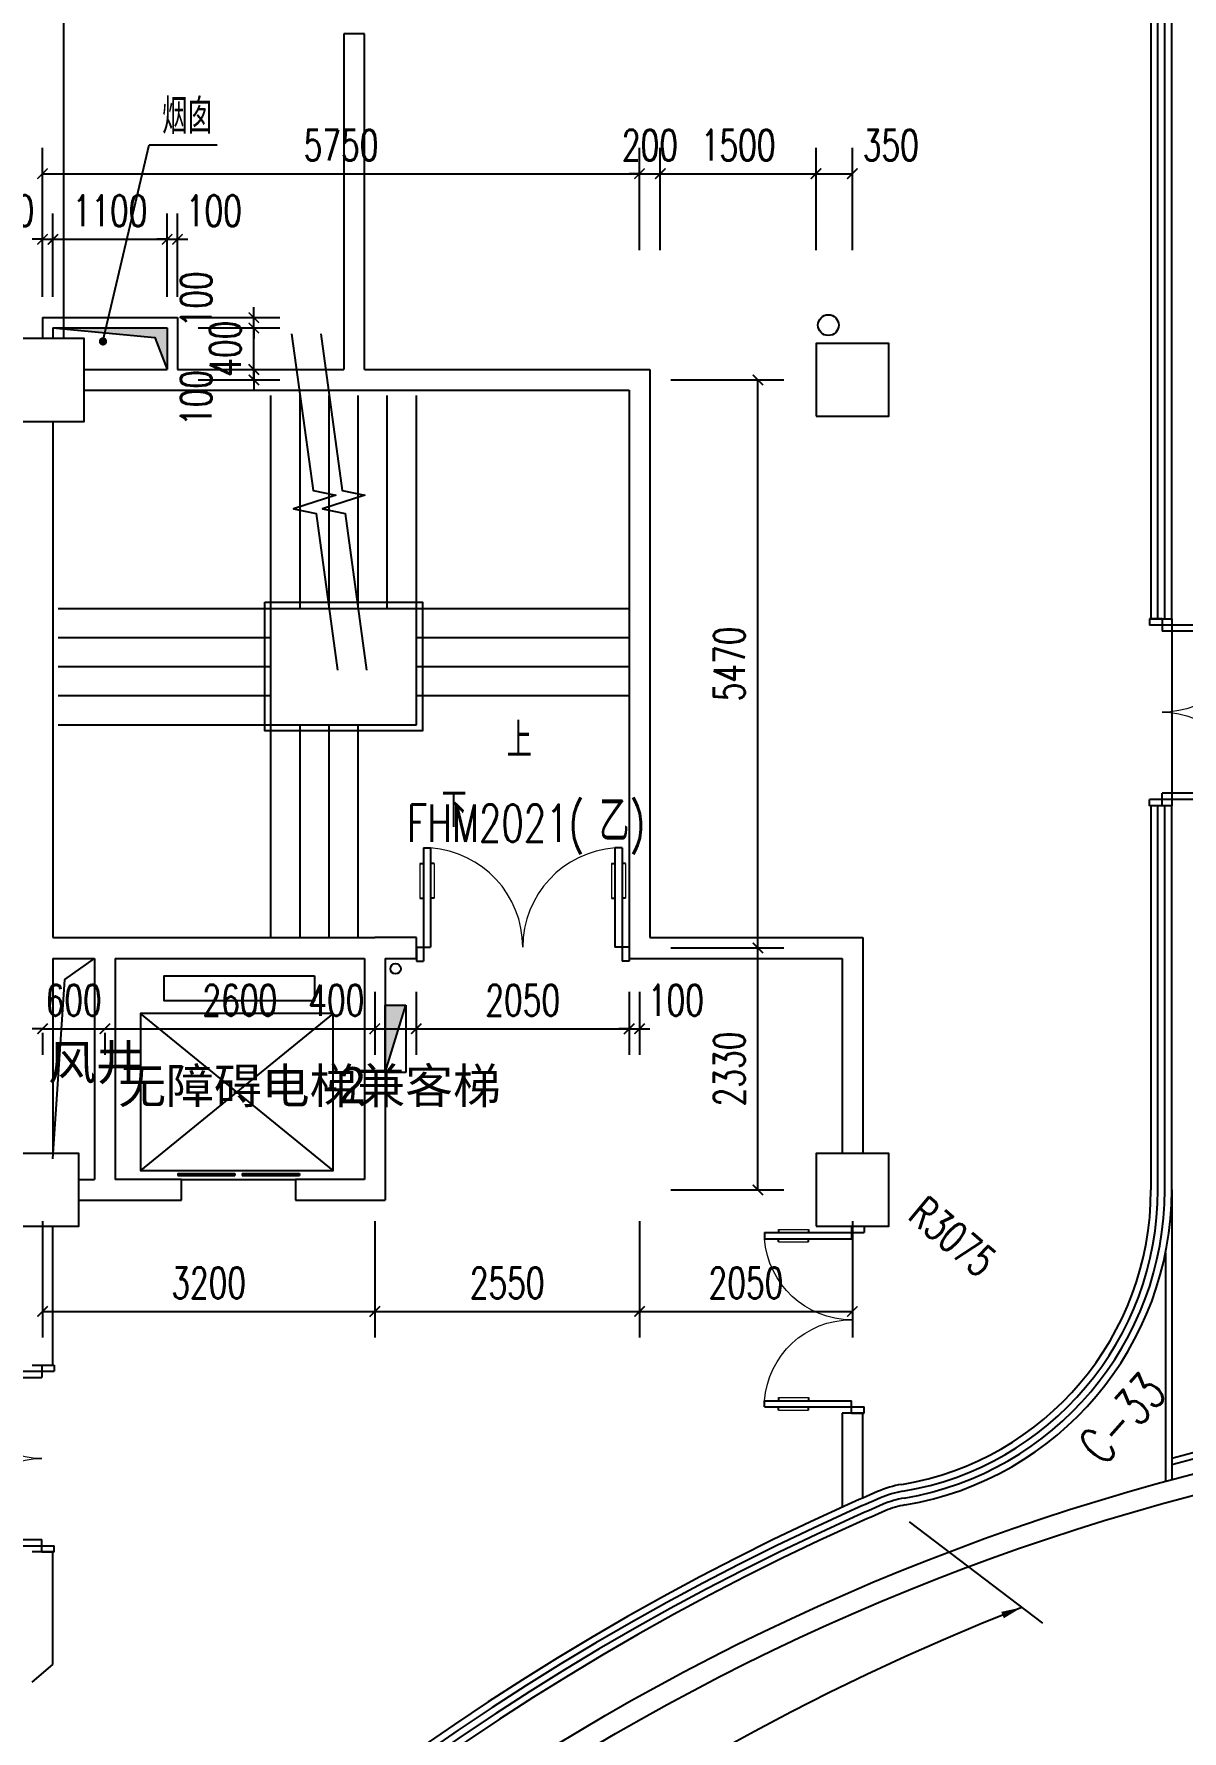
# Model space of a CAD drawing. Header units: millimetres. Extents: x 2680932 to 6187768, y 127588 to 383208.
# Drawn here: x 2762854 to 2773912, y 174833 to 191175 of the extents above; entities that cross this region are included whole.
import ezdxf

# ---------------------------------------------------------------- set-up
doc = ezdxf.new("R2010")
doc.units = ezdxf.units.MM
doc.header["$LTSCALE"] = 20
for name, color, linetype in [('COLUMN', 9, 'Continuous'), ('CURTWALL', 4, 'Continuous'), ('DIM_LEAD', 3, 'Continuous'), ('DIM_SYMB', 3, 'Continuous'), ('EQUIP_消火栓', 1, 'Continuous'), ('EVTR', 2, 'Continuous'), ('PUB_DIM', 3, 'Continuous'), ('PUB_TEXT', 41, 'Continuous'), ('STAIR', 2, 'Continuous'), ('VPIPE-消防', 1, 'Continuous'), ('WALL', 3, 'Continuous'), ('WINDOW', 4, 'Continuous'), ('WINDOW_TEXT', 183, 'Continuous'), ('屋面排水', 210, 'Continuous'), ('细线', 8, 'Continuous'), ('装饰一', 201, 'Continuous'), ('阳台栏杆', 149, 'Continuous')]:
    doc.layers.add(name, color=color, linetype=linetype)
doc.styles.add('_TCH_DIM', font='SIMPLEX', dxfattribs={"bigfont": 'GBCBIG'})
doc.styles.add('_TCH_DIM_T3', font='SIMPLEX', dxfattribs={"width": 0.705882, "bigfont": 'GBCBIG'})
doc.styles.add('_TCH_WINDOW', font='SIMPLEX', dxfattribs={"bigfont": 'GBCBIG'})
doc.styles.get("Standard").update_dxf_attribs({"font": '', "width": 0.8})
doc.styles.get('Standard').set_extended_font_data('YouYuan')
doc.dimstyles.new('_TCH_ARCH&&100', dxfattribs={"dimtxt": 297.5, "dimasz": 100, "dimexe": 250, "dimexo": 300, "dimgap": 126.25, "dimtad": 1, "dimdec": 0, "dimzin": 0, "dimdsep": 46, "dimtxsty": '_TCH_DIM_T3', "dimblk": 'ARCHTICK', "dimcen": 0.09, "dimclrt": 7, "dimazin": 2, "dimtfac": 1, "dimtdec": 0, "dimtix": 1, "dimtmove": 2, "dimatfit": 3, "dimfxl": 1, "dimtolj": 1, "dimtzin": 0, "dimarcsym": 0})

# ---------------------------------------------------------------- blocks, each defined once
blk = doc.blocks.new('$TwtSys$00000434')
for p, q in [((-0.5, 0.5), (-0.5, -0.5)), ((-0.5, -0.5), (0.5, 0.5)), ((0.5, 0.5), (-0.5, 0.5)), ((0.5, -0.5), (0.5, 0.5)), ((-0.5, -0.5), (0.5, -0.5))]:
    blk.add_line(p, q)
blk.add_solid([(0.5, -0.5), (0.5, 0.5), (-0.5, -0.5)])
blk = doc.blocks.new('_ArchTick')
at = {"color": 0, "linetype": 'ByBlock', "lineweight": -3, "const_width": 0.15}
blk.add_lwpolyline([(-0.5, -0.5), (0.5, 0.5)], dxfattribs=at)
blk = doc.blocks.new('*D125')
at = {"layer": 'Defpoints', "color": 0, "lineweight": -3, "transparency": 16777216}
for p in [(2764137, 188443), (2764972, 188443), (2764137, 188343)]:
    blk.add_point(p, dxfattribs=at)
at = {"layer": 'PUB_DIM', "color": 0, "lineweight": -2, "transparency": 16777216}
for p, q in [((2764437, 188443), (2765222, 188443)), ((2764972, 188443), (2764972, 188543)), ((2764972, 188343), (2764972, 188443)), ((2764437, 188343), (2765222, 188343)), ((2764972, 188343), (2764972, 188243))]:
    blk.add_line(p, q, dxfattribs=at)
at = {"layer": 'PUB_DIM', "color": 0, "lineweight": -2, "transparency": 16777216, "xscale": 100, "yscale": 100, "zscale": 100}
for p, rotation in [((2764972, 188443), 270), ((2764972, 188343), 90)]:
    blk.add_blockref('_ArchTick', p, dxfattribs=dict(at, rotation=rotation))
at = {"layer": 'PUB_DIM', "color": 7, "transparency": 16777216, "insert": (2764417, 188618), "char_height": 297.5, "attachment_point": 5, "rotation": 90, "style": '_TCH_DIM_T3'}
blk.add_mtext('\\A1;100', dxfattribs=at)
blk = doc.blocks.new('*D126')
at = {"layer": 'Defpoints', "color": 0, "lineweight": -3, "transparency": 16777216}
for p in [(2764137, 188343), (2764972, 188343), (2764137, 187943)]:
    blk.add_point(p, dxfattribs=at)
at = {"layer": 'PUB_DIM', "color": 0, "lineweight": -2, "transparency": 16777216}
for p, q in [((2764972, 188343), (2764972, 188443)), ((2764437, 188343), (2765222, 188343)), ((2764972, 187943), (2764972, 188343)), ((2764437, 187943), (2765222, 187943)), ((2764972, 187943), (2764972, 187843))]:
    blk.add_line(p, q, dxfattribs=at)
at = {"layer": 'PUB_DIM', "color": 0, "lineweight": -2, "transparency": 16777216, "xscale": 100, "yscale": 100, "zscale": 100}
for p, rotation in [((2764972, 188343), 270), ((2764972, 187943), 90)]:
    blk.add_blockref('_ArchTick', p, dxfattribs=dict(at, rotation=rotation))
at = {"layer": 'PUB_DIM', "color": 7, "transparency": 16777216, "insert": (2764697, 188143), "char_height": 297.5, "attachment_point": 5, "rotation": 90, "style": '_TCH_DIM_T3'}
blk.add_mtext('\\A1;400', dxfattribs=at)
blk = doc.blocks.new('*D127')
at = {"layer": 'Defpoints', "color": 0, "lineweight": -3, "transparency": 16777216}
for p in [(2764137, 187943), (2764972, 187943), (2764137, 187843)]:
    blk.add_point(p, dxfattribs=at)
at = {"layer": 'PUB_DIM', "color": 0, "lineweight": -2, "transparency": 16777216}
for p, q in [((2764437, 187943), (2765222, 187943)), ((2764972, 187943), (2764972, 188043)), ((2764972, 187843), (2764972, 187943)), ((2764437, 187843), (2765222, 187843)), ((2764972, 187843), (2764972, 187743))]:
    blk.add_line(p, q, dxfattribs=at)
at = {"layer": 'PUB_DIM', "color": 0, "lineweight": -2, "transparency": 16777216, "xscale": 100, "yscale": 100, "zscale": 100}
for p, rotation in [((2764972, 187943), 270), ((2764972, 187843), 90)]:
    blk.add_blockref('_ArchTick', p, dxfattribs=dict(at, rotation=rotation))
at = {"layer": 'PUB_DIM', "color": 7, "transparency": 16777216, "insert": (2764417, 187668), "char_height": 297.5, "attachment_point": 5, "rotation": 90, "style": '_TCH_DIM_T3'}
blk.add_mtext('\\A1;100', dxfattribs=at)
blk = doc.blocks.new('*D128')
at = {"layer": 'Defpoints', "color": 0, "lineweight": -3, "transparency": 16777216}
for p in [(2763037, 189197), (2762937, 188343), (2763037, 188343)]:
    blk.add_point(p, dxfattribs=at)
at = {"layer": 'PUB_DIM', "color": 0, "lineweight": -2, "transparency": 16777216}
for p, q in [((2762937, 188643), (2762937, 189447)), ((2763037, 188643), (2763037, 189447)), ((2762937, 189197), (2762837, 189197)), ((2762937, 189197), (2763037, 189197)), ((2763037, 189197), (2763137, 189197))]:
    blk.add_line(p, q, dxfattribs=at)
at = {"layer": 'PUB_DIM', "color": 0, "lineweight": -2, "transparency": 16777216, "xscale": 100, "yscale": 100, "zscale": 100}
blk.add_blockref('_ArchTick', (2762937, 189197), dxfattribs=at)
at = {"layer": 'PUB_DIM', "color": 0, "lineweight": -2, "transparency": 16777216, "xscale": 100, "yscale": 100, "zscale": 100, "rotation": 180}
blk.add_blockref('_ArchTick', (2763037, 189197), dxfattribs=at)
at = {"layer": 'PUB_DIM', "color": 7, "transparency": 16777216, "insert": (2762587, 189472), "char_height": 297.5, "attachment_point": 5, "style": '_TCH_DIM_T3'}
blk.add_mtext('\\A1;100', dxfattribs=at)
blk = doc.blocks.new('*D129')
at = {"layer": 'Defpoints', "color": 0, "lineweight": -3, "transparency": 16777216}
for p in [(2764137, 189197), (2763037, 188343), (2764137, 188343)]:
    blk.add_point(p, dxfattribs=at)
at = {"layer": 'PUB_DIM', "color": 0, "lineweight": -2, "transparency": 16777216}
for p, q in [((2763037, 188643), (2763037, 189447)), ((2764137, 188643), (2764137, 189447)), ((2763037, 189197), (2764137, 189197))]:
    blk.add_line(p, q, dxfattribs=at)
at = {"layer": 'PUB_DIM', "color": 0, "lineweight": -2, "transparency": 16777216, "xscale": 100, "yscale": 100, "zscale": 100, "rotation": 180}
blk.add_blockref('_ArchTick', (2763037, 189197), dxfattribs=at)
at = {"layer": 'PUB_DIM', "color": 0, "lineweight": -2, "transparency": 16777216, "xscale": 100, "yscale": 100, "zscale": 100}
blk.add_blockref('_ArchTick', (2764137, 189197), dxfattribs=at)
at = {"layer": 'PUB_DIM', "color": 7, "transparency": 16777216, "insert": (2763587, 189472), "char_height": 297.5, "attachment_point": 5, "style": '_TCH_DIM_T3'}
blk.add_mtext('\\A1;1100', dxfattribs=at)
blk = doc.blocks.new('*D130')
at = {"layer": 'Defpoints', "color": 0, "lineweight": -3, "transparency": 16777216}
for p in [(2764237, 189197), (2764137, 188343), (2764237, 188343)]:
    blk.add_point(p, dxfattribs=at)
at = {"layer": 'PUB_DIM', "color": 0, "lineweight": -2, "transparency": 16777216}
for p, q in [((2764137, 188643), (2764137, 189447)), ((2764237, 188643), (2764237, 189447)), ((2764137, 189197), (2764037, 189197)), ((2764137, 189197), (2764237, 189197)), ((2764237, 189197), (2764337, 189197))]:
    blk.add_line(p, q, dxfattribs=at)
at = {"layer": 'PUB_DIM', "color": 0, "lineweight": -2, "transparency": 16777216, "xscale": 100, "yscale": 100, "zscale": 100}
blk.add_blockref('_ArchTick', (2764137, 189197), dxfattribs=at)
at = {"layer": 'PUB_DIM', "color": 0, "lineweight": -2, "transparency": 16777216, "xscale": 100, "yscale": 100, "zscale": 100, "rotation": 180}
blk.add_blockref('_ArchTick', (2764237, 189197), dxfattribs=at)
at = {"layer": 'PUB_DIM', "color": 7, "transparency": 16777216, "insert": (2764587, 189472), "char_height": 297.5, "attachment_point": 5, "style": '_TCH_DIM_T3'}
blk.add_mtext('\\A1;100', dxfattribs=at)
blk = doc.blocks.new('$DorLib2D$00000011')
for p, q in [((-0.4667, 0.4709), (-0.4667, -0.0625)), ((-0.4667, 0.4709), (-0.4333, 0.4709)), ((-0.4333, 0.4709), (-0.4333, 0.0042)), ((0.4333, 0.4709), (0.4333, 0.0042)), ((0.4667, 0.4709), (0.4333, 0.4709)), ((0.4667, 0.4709), (0.4667, -0.0625)), ((-0.4833, 0.3962), (-0.4667, 0.3962)), ((-0.4167, 0.3962), (-0.4333, 0.3962)), ((0.4167, 0.3962), (0.4333, 0.3962)), ((0.4833, 0.3962), (0.4667, 0.3962)), ((-0.4833, 0.2346), (-0.4667, 0.2346)), ((-0.4167, 0.2346), (-0.4333, 0.2346)), ((0.4167, 0.2346), (0.4333, 0.2346)), ((0.4833, 0.2346), (0.4667, 0.2346)), ((-0.5, 0.0042), (-0.4333, 0.0042)), ((-0.5, 0.0042), (-0.5, -0.0625)), ((0.5, 0.0042), (0.4333, 0.0042)), ((0.5, 0.0042), (0.5, -0.0625)), ((-0.5, -0.0625), (-0.4667, -0.0625)), ((0.5, -0.0625), (0.4667, -0.0625))]:
    blk.add_line(p, q)
at = {"lineweight": 13}
for p, q in [((-0.4833, 0.3962), (-0.4833, 0.2346)), ((-0.4167, 0.3962), (-0.4167, 0.2346)), ((0.4167, 0.3962), (0.4167, 0.2346)), ((0.4833, 0.3962), (0.4833, 0.2346))]:
    blk.add_line(p, q, dxfattribs=at)
for centre, start, end in [((-0.4667, 0.0042), 0, 85.90396), ((0.4667, 0.0042), 94.09604, 180)]:
    blk.add_arc(centre, 0.4667, start, end, dxfattribs=at)
blk = doc.blocks.new('*D152')
at = {"layer": 'Defpoints', "color": 0, "lineweight": -3, "transparency": 16777216}
for p in [(2768687, 189829), (2762937, 188794), (2768687, 188794)]:
    blk.add_point(p, dxfattribs=at)
at = {"layer": 'PUB_DIM', "color": 0, "lineweight": -2, "transparency": 16777216}
for p, q in [((2762937, 189094), (2762937, 190079)), ((2768687, 189094), (2768687, 190079)), ((2762937, 189829), (2768687, 189829))]:
    blk.add_line(p, q, dxfattribs=at)
at = {"layer": 'PUB_DIM', "color": 0, "lineweight": -2, "transparency": 16777216, "xscale": 100, "yscale": 100, "zscale": 100, "rotation": 180}
blk.add_blockref('_ArchTick', (2762937, 189829), dxfattribs=at)
at = {"layer": 'PUB_DIM', "color": 0, "lineweight": -2, "transparency": 16777216, "xscale": 100, "yscale": 100, "zscale": 100}
blk.add_blockref('_ArchTick', (2768687, 189829), dxfattribs=at)
at = {"layer": 'PUB_DIM', "color": 7, "transparency": 16777216, "insert": (2765812, 190104), "char_height": 297.5, "attachment_point": 5, "style": '_TCH_DIM_T3'}
blk.add_mtext('\\A1;5750', dxfattribs=at)
blk = doc.blocks.new('*D153')
at = {"layer": 'Defpoints', "color": 0, "lineweight": -3, "transparency": 16777216}
for p in [(2768887, 189829), (2768687, 188794), (2768887, 188794)]:
    blk.add_point(p, dxfattribs=at)
at = {"layer": 'PUB_DIM', "color": 0, "lineweight": -2, "transparency": 16777216}
for p, q in [((2768687, 189094), (2768687, 190079)), ((2768887, 189094), (2768887, 190079)), ((2768687, 189829), (2768587, 189829)), ((2768687, 189829), (2768887, 189829)), ((2768887, 189829), (2768987, 189829))]:
    blk.add_line(p, q, dxfattribs=at)
at = {"layer": 'PUB_DIM', "color": 0, "lineweight": -2, "transparency": 16777216, "xscale": 100, "yscale": 100, "zscale": 100}
blk.add_blockref('_ArchTick', (2768687, 189829), dxfattribs=at)
at = {"layer": 'PUB_DIM', "color": 0, "lineweight": -2, "transparency": 16777216, "xscale": 100, "yscale": 100, "zscale": 100, "rotation": 180}
blk.add_blockref('_ArchTick', (2768887, 189829), dxfattribs=at)
at = {"layer": 'PUB_DIM', "color": 7, "transparency": 16777216, "insert": (2768787, 190104), "char_height": 297.5, "attachment_point": 5, "style": '_TCH_DIM_T3'}
blk.add_mtext('\\A1;200', dxfattribs=at)
blk = doc.blocks.new('*D154')
at = {"layer": 'Defpoints', "color": 0, "lineweight": -3, "transparency": 16777216}
for p in [(2770387, 189829), (2768887, 188794), (2770387, 188794)]:
    blk.add_point(p, dxfattribs=at)
at = {"layer": 'PUB_DIM', "color": 0, "lineweight": -2, "transparency": 16777216}
for p, q in [((2768887, 189094), (2768887, 190079)), ((2770387, 189094), (2770387, 190079)), ((2768887, 189829), (2770387, 189829))]:
    blk.add_line(p, q, dxfattribs=at)
at = {"layer": 'PUB_DIM', "color": 0, "lineweight": -2, "transparency": 16777216, "xscale": 100, "yscale": 100, "zscale": 100, "rotation": 180}
blk.add_blockref('_ArchTick', (2768887, 189829), dxfattribs=at)
at = {"layer": 'PUB_DIM', "color": 0, "lineweight": -2, "transparency": 16777216, "xscale": 100, "yscale": 100, "zscale": 100}
blk.add_blockref('_ArchTick', (2770387, 189829), dxfattribs=at)
at = {"layer": 'PUB_DIM', "color": 7, "transparency": 16777216, "insert": (2769637, 190104), "char_height": 297.5, "attachment_point": 5, "style": '_TCH_DIM_T3'}
blk.add_mtext('\\A1;1500', dxfattribs=at)
blk = doc.blocks.new('*D155')
at = {"layer": 'Defpoints', "color": 0, "lineweight": -3, "transparency": 16777216}
for p in [(2770737, 189829), (2770387, 188794), (2770737, 188794)]:
    blk.add_point(p, dxfattribs=at)
at = {"layer": 'PUB_DIM', "color": 0, "lineweight": -2, "transparency": 16777216}
for p, q in [((2770387, 189094), (2770387, 190079)), ((2770737, 189094), (2770737, 190079)), ((2770387, 189829), (2770737, 189829))]:
    blk.add_line(p, q, dxfattribs=at)
at = {"layer": 'PUB_DIM', "color": 0, "lineweight": -2, "transparency": 16777216, "xscale": 100, "yscale": 100, "zscale": 100, "rotation": 180}
blk.add_blockref('_ArchTick', (2770387, 189829), dxfattribs=at)
at = {"layer": 'PUB_DIM', "color": 0, "lineweight": -2, "transparency": 16777216, "xscale": 100, "yscale": 100, "zscale": 100}
blk.add_blockref('_ArchTick', (2770737, 189829), dxfattribs=at)
at = {"layer": 'PUB_DIM', "color": 7, "transparency": 16777216, "insert": (2771107, 190104), "char_height": 297.5, "attachment_point": 5, "style": '_TCH_DIM_T3'}
blk.add_mtext('\\A1;350', dxfattribs=at)
blk = doc.blocks.new('*D193')
at = {"layer": 'Defpoints', "color": 0, "lineweight": -3, "transparency": 16777216}
for p in [(2768687, 182373), (2769827, 182373), (2768687, 180043)]:
    blk.add_point(p, dxfattribs=at)
at = {"layer": 'PUB_DIM', "color": 0, "lineweight": -2, "transparency": 16777216}
for p, q in [((2768987, 182373), (2770077, 182373)), ((2769827, 180043), (2769827, 182373)), ((2768987, 180043), (2770077, 180043))]:
    blk.add_line(p, q, dxfattribs=at)
at = {"layer": 'PUB_DIM', "color": 0, "lineweight": -2, "transparency": 16777216, "xscale": 100, "yscale": 100, "zscale": 100}
for p, rotation in [((2769827, 182373), 90), ((2769827, 180043), 270)]:
    blk.add_blockref('_ArchTick', p, dxfattribs=dict(at, rotation=rotation))
at = {"layer": 'PUB_DIM', "color": 7, "transparency": 16777216, "insert": (2769552, 181208), "char_height": 297.5, "attachment_point": 5, "rotation": 90, "style": '_TCH_DIM_T3'}
blk.add_mtext('\\A1;2330', dxfattribs=at)
blk = doc.blocks.new('*D194')
at = {"layer": 'Defpoints', "color": 0, "lineweight": -3, "transparency": 16777216}
for p in [(2768687, 187843), (2769827, 187843), (2768687, 182373)]:
    blk.add_point(p, dxfattribs=at)
at = {"layer": 'PUB_DIM', "color": 0, "lineweight": -2, "transparency": 16777216}
for p, q in [((2768987, 187843), (2770077, 187843)), ((2769827, 182373), (2769827, 187843)), ((2768987, 182373), (2770077, 182373))]:
    blk.add_line(p, q, dxfattribs=at)
at = {"layer": 'PUB_DIM', "color": 0, "lineweight": -2, "transparency": 16777216, "xscale": 100, "yscale": 100, "zscale": 100}
for p, rotation in [((2769827, 187843), 90), ((2769827, 182373), 270)]:
    blk.add_blockref('_ArchTick', p, dxfattribs=dict(at, rotation=rotation))
at = {"layer": 'PUB_DIM', "color": 7, "transparency": 16777216, "insert": (2769552, 185108), "char_height": 297.5, "attachment_point": 5, "rotation": 90, "style": '_TCH_DIM_T3'}
blk.add_mtext('\\A1;5470', dxfattribs=at)
blk = doc.blocks.new('*D195')
at = {"layer": 'Defpoints', "color": 0, "lineweight": -3, "transparency": 16777216}
for p in [(2766137, 182252), (2766537, 182252), (2766537, 181595)]:
    blk.add_point(p, dxfattribs=at)
at = {"layer": 'PUB_DIM', "color": 0, "lineweight": -2, "transparency": 16777216}
for p, q in [((2766137, 181952), (2766137, 181345)), ((2766537, 181952), (2766537, 181345)), ((2766137, 181595), (2766537, 181595))]:
    blk.add_line(p, q, dxfattribs=at)
at = {"layer": 'PUB_DIM', "color": 0, "lineweight": -2, "transparency": 16777216, "xscale": 100, "yscale": 100, "zscale": 100, "rotation": 180}
blk.add_blockref('_ArchTick', (2766137, 181595), dxfattribs=at)
at = {"layer": 'PUB_DIM', "color": 0, "lineweight": -2, "transparency": 16777216, "xscale": 100, "yscale": 100, "zscale": 100}
blk.add_blockref('_ArchTick', (2766537, 181595), dxfattribs=at)
at = {"layer": 'PUB_DIM', "color": 7, "transparency": 16777216, "insert": (2765767, 181870), "char_height": 297.5, "attachment_point": 5, "style": '_TCH_DIM_T3'}
blk.add_mtext('\\A1;400', dxfattribs=at)
blk = doc.blocks.new('*D196')
at = {"layer": 'Defpoints', "color": 0, "lineweight": -3, "transparency": 16777216}
for p in [(2766537, 182252), (2768587, 182252), (2768587, 181595)]:
    blk.add_point(p, dxfattribs=at)
at = {"layer": 'PUB_DIM', "color": 0, "lineweight": -2, "transparency": 16777216}
for p, q in [((2766537, 181952), (2766537, 181345)), ((2768587, 181952), (2768587, 181345)), ((2766537, 181595), (2768587, 181595))]:
    blk.add_line(p, q, dxfattribs=at)
at = {"layer": 'PUB_DIM', "color": 0, "lineweight": -2, "transparency": 16777216, "xscale": 100, "yscale": 100, "zscale": 100, "rotation": 180}
blk.add_blockref('_ArchTick', (2766537, 181595), dxfattribs=at)
at = {"layer": 'PUB_DIM', "color": 0, "lineweight": -2, "transparency": 16777216, "xscale": 100, "yscale": 100, "zscale": 100}
blk.add_blockref('_ArchTick', (2768587, 181595), dxfattribs=at)
at = {"layer": 'PUB_DIM', "color": 7, "transparency": 16777216, "insert": (2767562, 181870), "char_height": 297.5, "attachment_point": 5, "style": '_TCH_DIM_T3'}
blk.add_mtext('\\A1;2050', dxfattribs=at)
blk = doc.blocks.new('*D197')
at = {"layer": 'Defpoints', "color": 0, "lineweight": -3, "transparency": 16777216}
for p in [(2768587, 182252), (2768687, 182252), (2768687, 181595)]:
    blk.add_point(p, dxfattribs=at)
at = {"layer": 'PUB_DIM', "color": 0, "lineweight": -2, "transparency": 16777216}
for p, q in [((2768587, 181952), (2768587, 181345)), ((2768687, 181952), (2768687, 181345)), ((2768587, 181595), (2768487, 181595)), ((2768587, 181595), (2768687, 181595)), ((2768687, 181595), (2768787, 181595))]:
    blk.add_line(p, q, dxfattribs=at)
at = {"layer": 'PUB_DIM', "color": 0, "lineweight": -2, "transparency": 16777216, "xscale": 100, "yscale": 100, "zscale": 100}
blk.add_blockref('_ArchTick', (2768587, 181595), dxfattribs=at)
at = {"layer": 'PUB_DIM', "color": 0, "lineweight": -2, "transparency": 16777216, "xscale": 100, "yscale": 100, "zscale": 100, "rotation": 180}
blk.add_blockref('_ArchTick', (2768687, 181595), dxfattribs=at)
at = {"layer": 'PUB_DIM', "color": 7, "transparency": 16777216, "insert": (2769037, 181870), "char_height": 297.5, "attachment_point": 5, "style": '_TCH_DIM_T3'}
blk.add_mtext('\\A1;100', dxfattribs=at)
blk = doc.blocks.new('*D198')
at = {"layer": 'Defpoints', "color": 0, "lineweight": -3, "transparency": 16777216}
for p in [(2762937, 180043), (2766137, 180043), (2766137, 178873)]:
    blk.add_point(p, dxfattribs=at)
at = {"layer": 'PUB_DIM', "color": 0, "lineweight": -2, "transparency": 16777216}
for p, q in [((2762937, 179743), (2762937, 178623)), ((2766137, 179743), (2766137, 178623)), ((2762937, 178873), (2766137, 178873))]:
    blk.add_line(p, q, dxfattribs=at)
at = {"layer": 'PUB_DIM', "color": 0, "lineweight": -2, "transparency": 16777216, "xscale": 100, "yscale": 100, "zscale": 100, "rotation": 180}
blk.add_blockref('_ArchTick', (2762937, 178873), dxfattribs=at)
at = {"layer": 'PUB_DIM', "color": 0, "lineweight": -2, "transparency": 16777216, "xscale": 100, "yscale": 100, "zscale": 100}
blk.add_blockref('_ArchTick', (2766137, 178873), dxfattribs=at)
at = {"layer": 'PUB_DIM', "color": 7, "transparency": 16777216, "insert": (2764537, 179148), "char_height": 297.5, "attachment_point": 5, "style": '_TCH_DIM_T3'}
blk.add_mtext('\\A1;3200', dxfattribs=at)
blk = doc.blocks.new('*D199')
at = {"layer": 'Defpoints', "color": 0, "lineweight": -3, "transparency": 16777216}
for p in [(2766137, 180043), (2768687, 180043), (2768687, 178873)]:
    blk.add_point(p, dxfattribs=at)
at = {"layer": 'PUB_DIM', "color": 0, "lineweight": -2, "transparency": 16777216}
for p, q in [((2766137, 179743), (2766137, 178623)), ((2768687, 179743), (2768687, 178623)), ((2766137, 178873), (2768687, 178873))]:
    blk.add_line(p, q, dxfattribs=at)
at = {"layer": 'PUB_DIM', "color": 0, "lineweight": -2, "transparency": 16777216, "xscale": 100, "yscale": 100, "zscale": 100, "rotation": 180}
blk.add_blockref('_ArchTick', (2766137, 178873), dxfattribs=at)
at = {"layer": 'PUB_DIM', "color": 0, "lineweight": -2, "transparency": 16777216, "xscale": 100, "yscale": 100, "zscale": 100}
blk.add_blockref('_ArchTick', (2768687, 178873), dxfattribs=at)
at = {"layer": 'PUB_DIM', "color": 7, "transparency": 16777216, "insert": (2767412, 179148), "char_height": 297.5, "attachment_point": 5, "style": '_TCH_DIM_T3'}
blk.add_mtext('\\A1;2550', dxfattribs=at)
blk = doc.blocks.new('*D200')
at = {"layer": 'Defpoints', "color": 0, "lineweight": -3, "transparency": 16777216}
for p in [(2768687, 180043), (2770737, 180043), (2770737, 178873)]:
    blk.add_point(p, dxfattribs=at)
at = {"layer": 'PUB_DIM', "color": 0, "lineweight": -2, "transparency": 16777216}
for p, q in [((2768687, 179743), (2768687, 178623)), ((2770737, 179743), (2770737, 178623)), ((2768687, 178873), (2770737, 178873))]:
    blk.add_line(p, q, dxfattribs=at)
at = {"layer": 'PUB_DIM', "color": 0, "lineweight": -2, "transparency": 16777216, "xscale": 100, "yscale": 100, "zscale": 100, "rotation": 180}
blk.add_blockref('_ArchTick', (2768687, 178873), dxfattribs=at)
at = {"layer": 'PUB_DIM', "color": 0, "lineweight": -2, "transparency": 16777216, "xscale": 100, "yscale": 100, "zscale": 100}
blk.add_blockref('_ArchTick', (2770737, 178873), dxfattribs=at)
at = {"layer": 'PUB_DIM', "color": 7, "transparency": 16777216, "insert": (2769712, 179148), "char_height": 297.5, "attachment_point": 5, "style": '_TCH_DIM_T3'}
blk.add_mtext('\\A1;2050', dxfattribs=at)
blk = doc.blocks.new('*D219')
at = {"layer": 'Defpoints', "color": 0, "lineweight": -3, "transparency": 16777216}
for p in [(2762937, 181855), (2763537, 181855), (2763537, 181595)]:
    blk.add_point(p, dxfattribs=at)
at = {"layer": 'PUB_DIM', "color": 0, "lineweight": -2, "transparency": 16777216}
for p, q in [((2762937, 181595), (2762837, 181595)), ((2762937, 181595), (2763537, 181595)), ((2763537, 181595), (2763637, 181595)), ((2762937, 181555), (2762937, 181345)), ((2763537, 181555), (2763537, 181345))]:
    blk.add_line(p, q, dxfattribs=at)
at = {"layer": 'PUB_DIM', "color": 0, "lineweight": -2, "transparency": 16777216, "xscale": 100, "yscale": 100, "zscale": 100}
blk.add_blockref('_ArchTick', (2762937, 181595), dxfattribs=at)
at = {"layer": 'PUB_DIM', "color": 0, "lineweight": -2, "transparency": 16777216, "xscale": 100, "yscale": 100, "zscale": 100, "rotation": 180}
blk.add_blockref('_ArchTick', (2763537, 181595), dxfattribs=at)
at = {"layer": 'PUB_DIM', "color": 7, "transparency": 16777216, "insert": (2763237, 181870), "char_height": 297.5, "attachment_point": 5, "style": '_TCH_DIM_T3'}
blk.add_mtext('\\A1;600', dxfattribs=at)
blk = doc.blocks.new('*D220')
at = {"layer": 'Defpoints', "color": 0, "lineweight": -3, "transparency": 16777216}
for p in [(2763537, 181855), (2766137, 181855), (2766137, 181595)]:
    blk.add_point(p, dxfattribs=at)
at = {"layer": 'PUB_DIM', "color": 0, "lineweight": -2, "transparency": 16777216}
for p, q in [((2763537, 181595), (2766137, 181595)), ((2763537, 181555), (2763537, 181345)), ((2766137, 181555), (2766137, 181345))]:
    blk.add_line(p, q, dxfattribs=at)
at = {"layer": 'PUB_DIM', "color": 0, "lineweight": -2, "transparency": 16777216, "xscale": 100, "yscale": 100, "zscale": 100, "rotation": 180}
blk.add_blockref('_ArchTick', (2763537, 181595), dxfattribs=at)
at = {"layer": 'PUB_DIM', "color": 0, "lineweight": -2, "transparency": 16777216, "xscale": 100, "yscale": 100, "zscale": 100}
blk.add_blockref('_ArchTick', (2766137, 181595), dxfattribs=at)
at = {"layer": 'PUB_DIM', "color": 7, "transparency": 16777216, "insert": (2764837, 181870), "char_height": 297.5, "attachment_point": 5, "style": '_TCH_DIM_T3'}
blk.add_mtext('\\A1;2600', dxfattribs=at)
blk = doc.blocks.new('_FZH')
blk.add_lwpolyline([(-0.5, -0.5), (0.5, -0.5), (0.5, 0.5), (-0.5, 0.5)], close=True)
blk = doc.blocks.new('$DorLib2D$00000127')
at = {"color": 0}
for points in [[(-0.533, 0.795), (-0.533, 0.69)], [(-0.033, 0.795), (-0.533, 0.795)], [(-0.033, 0.795), (-0.033, 0.69)], [(0.533, 0.795), (0.033, 0.795)], [(0.033, 0.795), (0.033, 0.69)], [(0.533, 0.795), (0.533, 0.69)], [(-0.033, 0.69), (-0.533, 0.69)], [(0.533, 0.69), (0.033, 0.69)], [(0.5, 0.5), (-0.5, 0.5)]]:
    blk.add_lwpolyline(points, dxfattribs=at)

msp = doc.modelspace()

# ---------------------------------------------------------------- hatches: boundary and pattern name
at = {"layer": '细线'}
msp.add_hatch(color=256, dxfattribs=at).paths.add_polyline_path([(2764137.3, 187943.1), (2764019.1, 188252.8), (2763037.3, 188343.1), (2764137.3, 188343.1)])

# ---------------------------------------------------------------- linework, layer by layer
at = {"layer": 'CURTWALL'}
for p, q in [((2773612.4, 195643.1), (2773612.4, 185542.9)), ((2773679, 185542.9), (2773679, 195643.1)), ((2773745.7, 185542.9), (2773745.7, 195643.1)), ((2773812.4, 185542.9), (2773812.4, 195643.1)), ((2773612.4, 185542.9), (2773812.4, 185542.9)), ((2773812.4, 183742.9), (2773612.4, 183742.9)), ((2773612.4, 183742.9), (2773612.4, 180043.1)), ((2773679, 180043.1), (2773679, 183742.9)), ((2773745.7, 180043.1), (2773745.7, 183742.9)), ((2773812.4, 180043.1), (2773812.4, 183742.9))]:
    msp.add_line(p, q, dxfattribs=at)
for centre, radius, start, end in [((2770737.3, 180043.1), 2875.1, 279.5129, 0), ((2770737.3, 180043.1), 2941.8, 279.5129, 0), ((2770737.3, 180043.1), 3008.4, 279.5129, 0), ((2770737.3, 180043.1), 3075.1, 279.5129, 0), ((2771377.7, 176221.3), 1000, 99.5129, 113.44127), ((2780854.5, 154365), 24822.4, 114.1566, 171.91529), ((2780854.5, 154365), 24822.4, 113.44127, 114.1566), ((2780854.5, 154365), 24755.7, 113.44127, 114.1566), ((2780854.5, 154365), 24689, 113.44127, 114.1566), ((2771377.7, 176221.3), 933.3, 99.5129, 113.44127), ((2771377.7, 176221.3), 866.7, 99.5129, 113.44127), ((2771377.7, 176221.3), 800, 99.5129, 113.44127), ((2780854.5, 154365), 24755.7, 114.1566, 171.91344), ((2780854.5, 154365), 24689, 114.1566, 171.9116), ((2780854.5, 154365), 24622.4, 114.1566, 171.90977), ((2780854.5, 154365), 24622.4, 113.44127, 114.1566)]:
    msp.add_arc(centre, radius, start, end, dxfattribs=at)
at = {"layer": 'DIM_LEAD'}
for p, q in [((2763519.1, 188213.7), (2763964.3, 190107.5)), ((2763964.3, 190107.5), (2764618.1, 190107.5))]:
    msp.add_line(p, q, dxfattribs=at)
at = {"layer": 'DIM_LEAD', "const_width": 40}
msp.add_lwpolyline([(2763514.6, 188194.2, 1), (2763523.7, 188233.2, 1)], format="xyb", close=True, dxfattribs=at)
at = {"layer": 'DIM_SYMB'}
for points in [[(2765336.1, 188287.5), (2765542, 186779.5), (2765760.5, 186732.2), (2765354.3, 186602), (2765572.5, 186556.6), (2765778.5, 185048.6)], [(2765616.1, 188287.5), (2765822, 186779.5), (2766040.5, 186732.2), (2765634.3, 186602), (2765852.5, 186556.6), (2766058.5, 185048.6)]]:
    msp.add_lwpolyline(points, dxfattribs=at)
for points in [[(2766675.7, 183711, 0, 0, 0), (2763991.1, 183711, 0, 0, 0), (2763991.1, 186562, 0, 0, 0), (2764980.5, 186562, 80, 0, 0), (2765280.5, 186562, 0, 0, 0)], [(2767510.9, 184659.4, 0, 0, 0), (2767510.9, 186562.8, 0, 0, 0), (2766458.5, 186562.8, 80, 0, 0), (2766158.5, 186562.8, 0, 0, 0)]]:
    msp.add_lwpolyline(points, format="xyseb", dxfattribs=at)
at = {"layer": 'EVTR'}
msp.add_lwpolyline([(2765557.5, 182104.6), (2765557.5, 181864.4), (2764109.4, 181864.4), (2764109.4, 182104.6)], close=True, dxfattribs=at)
msp.add_lwpolyline([(2765737.3, 181741), (2763879.3, 181741), (2763879.3, 180231.9), (2765737.3, 180231.9), (2765737.3, 181741), (2763879.3, 180231.9), (2765737.3, 180231.9), (2763879.3, 181741)], dxfattribs=at)
at = {"layer": 'PUB_DIM'}
msp.add_line((2771284.8, 176845.9), (2772568.6, 175872.3), dxfattribs=at)
for points in [[(2771101.5, 179738, 0, 0, 0), (2772941.5, 178197.1, 66, 0, 0), (2773094.8, 178068.7, 0, 0, 0)], [(2772369.4, 176023.4, 0, 66, 0), (2772183.5, 175949.6, 66, 0, 0)]]:
    msp.add_lwpolyline(points, format="xyseb", dxfattribs=at)
msp.add_arc((2780854.5, 154365), 23261.1, 111.39356, 174.25538, dxfattribs=at)
at = {"layer": 'STAIR'}
for p, q in [((2765137.3, 182473.1), (2765137.3, 187693.1)), ((2765417.3, 185643.1), (2765417.3, 187693.1)), ((2765697.3, 185643.1), (2765697.3, 187693.1)), ((2765977.3, 185643.1), (2765977.3, 187693.1)), ((2766257.3, 185643.1), (2766257.3, 187693.1)), ((2766537.3, 184523.1), (2766537.3, 187693.1)), ((2763087.3, 185643.1), (2768587.3, 185643.1)), ((2763087.3, 185363.1), (2765137.3, 185363.1)), ((2766537.3, 185363.1), (2768587.3, 185363.1)), ((2763087.3, 185083.1), (2765137.3, 185083.1)), ((2766537.3, 185083.1), (2768587.3, 185083.1)), ((2763087.3, 184803.1), (2765137.3, 184803.1)), ((2766537.3, 184803.1), (2768587.3, 184803.1)), ((2763087.3, 184523.1), (2766537.3, 184523.1)), ((2765417.3, 182473.1), (2765417.3, 184523.1)), ((2765697.3, 182473.1), (2765697.3, 184523.1)), ((2765977.3, 182473.1), (2765977.3, 184523.1))]:
    msp.add_line(p, q, dxfattribs=at)
at = {"layer": 'VPIPE-消防', "linetype": 'Continuous'}
msp.add_circle((2766337.3, 182173.1), 50, dxfattribs=at)
at = {"layer": 'WALL'}
for p, q in [((2766037.3, 191174.5), (2765837.3, 191174.5)), ((2765837.3, 191174.5), (2765837.3, 187943.1)), ((2766037.3, 187943.1), (2766037.3, 191174.5)), ((2762937.3, 188443.1), (2764237.3, 188443.1)), ((2762937.3, 188443.1), (2762937.3, 188243.1)), ((2764237.3, 188443.1), (2764237.3, 187943.1)), ((2763037.3, 188343.1), (2764137.3, 188343.1)), ((2763037.3, 188343.1), (2763037.3, 188243.1)), ((2764137.3, 188343.1), (2764137.3, 187943.1)), ((2763337.3, 187943.1), (2764137.3, 187943.1)), ((2764237.3, 187943.1), (2765837.3, 187943.1)), ((2766037.3, 187943.1), (2768787.3, 187943.1)), ((2768787.3, 187943.1), (2768787.3, 182473.1)), ((2763337.3, 187743.1), (2764137.3, 187743.1)), ((2764137.3, 187743.1), (2765937.3, 187743.1)), ((2765937.3, 187743.1), (2768587.3, 187743.1)), ((2768587.3, 187743.1), (2768587.3, 182473.1)), ((2763037.3, 187443.1), (2763037.3, 183943.1)), ((2763037.3, 183943.1), (2763037.3, 182473.1)), ((2763037.3, 182473.1), (2763537.3, 182473.1)), ((2763537.3, 182473.1), (2766137.3, 182473.1)), ((2766537.3, 182473.1), (2766137.3, 182473.1)), ((2766537.3, 182273.1), (2766537.3, 182473.1)), ((2768587.3, 182473.1), (2768587.3, 182273.1)), ((2768787.3, 182473.1), (2770837.3, 182473.1)), ((2770837.3, 182473.1), (2770837.3, 180393.1)), ((2763037.3, 182273.1), (2763437.3, 182273.1)), ((2763037.3, 182273.1), (2763037.3, 180393.1)), ((2763437.3, 182273.1), (2763437.3, 180143.1)), ((2763637.3, 182273.1), (2766037.3, 182273.1)), ((2763637.3, 182273.1), (2763637.3, 180143.1)), ((2766037.3, 182273.1), (2766037.3, 180143.1)), ((2766237.3, 182273.1), (2766537.3, 182273.1)), ((2766237.3, 182273.1), (2766237.3, 179943.1)), ((2768587.3, 182273.1), (2768687.3, 182273.1)), ((2768687.3, 182273.1), (2770637.3, 182273.1)), ((2770637.3, 182273.1), (2770637.3, 180393.1)), ((2763287.3, 180143.1), (2763437.3, 180143.1)), ((2764274.8, 180143.1), (2763637.3, 180143.1)), ((2764274.8, 179943.1), (2764274.8, 180143.1)), ((2766037.3, 180143.1), (2765374.8, 180143.1)), ((2765374.8, 180143.1), (2765374.8, 179943.1)), ((2763287.3, 179943.1), (2763537.3, 179943.1)), ((2763537.3, 179943.1), (2764274.8, 179943.1)), ((2765374.8, 179943.1), (2766237.3, 179943.1)), ((2763037.3, 178357.1), (2763037.3, 179693.1)), ((2762837.3, 178357.1), (2763037.3, 178357.1)), ((2770837.3, 177893.1), (2770637.3, 177893.1)), ((2770637.3, 177893.1), (2770637.3, 176987.1)), ((2770837.3, 177076.4), (2770837.3, 177893.1)), ((2763037.3, 176557.1), (2762837.3, 176557.1)), ((2763037.3, 175472.9), (2763037.3, 176557.1)), ((2762837.3, 175302.4), (2763037.3, 175472.9))]:
    msp.add_line(p, q, dxfattribs=at)
at = {"layer": '屋面排水'}
msp.add_circle((2770505.5, 188370.5), 100, dxfattribs=at)
at = {"layer": '细线'}
msp.add_line((2773812.4, 185542.9), (2773812.4, 183742.9), dxfattribs=at)
for points in [[(2763037.3, 188343.1), (2764019.1, 188252.8), (2764137.3, 187943.1)], [(2763037.3, 180343.1), (2763152, 182068), (2763437.3, 182273.1)]]:
    msp.add_lwpolyline(points, dxfattribs=at)
msp.add_lwpolyline([(2765077.3, 185703.1), (2766597.3, 185703.1), (2766597.3, 184463.1), (2765077.3, 184463.1)], close=True, dxfattribs=at)
at = {"layer": '装饰一'}
for points in [[(2780539.2, 179951.7), (2779951.4, 207460, 0.4192246), (2777771.2, 209513.6), (2751696.9, 208510.7, 0.1889402), (2750693.9, 208072.5), (2726821.4, 184200, 0.1951669), (2726382.2, 183161), (2725894.9, 149373.3, 0.4109331), (2727648.6, 147547.9), (2755314.3, 146838.5, 0.4559937), (2757760, 149512.8), (2757392.2, 152700.5, -0.4333475), (2778550.4, 177809.8, 0.4050511)], [(2780339.3, 179947.5), (2779751.5, 207455.7, 0.4192246), (2777778.9, 209313.7), (2751704.6, 208310.9, 0.1889402), (2750835.4, 207931.1), (2726962.8, 184058.6, 0.1951669), (2726582.2, 183158.1), (2726094.9, 149370.4, 0.4109331), (2727653.7, 147747.8), (2755319.4, 147038.5, 0.4559937), (2757561.3, 149489.9), (2757193.5, 152677.3, -0.4333439), (2778539.9, 178009.5, 0.4050511)]]:
    msp.add_lwpolyline(points, format="xyb", close=True, dxfattribs=at)
at = {"layer": '阳台栏杆'}
for p, q in [((2763137.3, 195343.1), (2763137.3, 188243.1)), ((2773812.4, 180043.1), (2773812.4, 177254.4)), ((2773752.4, 179438.6), (2773752.4, 177238.1))]:
    msp.add_line(p, q, dxfattribs=at)
for points in [[(2773812.4, 177399.4, -0.0524572), (2778532.5, 178149.3, 0.4050511), (2780199.3, 179944.5), (2779611.5, 207452.7, 0.4192246), (2777784.3, 209173.8), (2751710, 208171, 0.1889402), (2750934.3, 207832.1), (2727061.8, 183959.6, 0.1951669), (2726722.2, 183156.1), (2726234.9, 149368.4, 0.4109331), (2727657.3, 147887.8), (2755323, 147178.4, 0.4559937), (2757422.2, 149473.9), (2757054.5, 152661.1, -0.0272415), (2756897.6, 155143.1, -0.0272415)], [(2773812.4, 177461.5, -0.0522808), (2778529.3, 178209.2, 0.4050511), (2780139.3, 179943.2), (2779551.5, 207451.5, 0.4192246), (2777786.6, 209113.9), (2751712.3, 208111, 0.1889402), (2750976.8, 207789.7), (2727104.3, 183917.2, 0.1951669), (2726782.2, 183155.2), (2726294.9, 149367.5, 0.4109331), (2727658.8, 147947.8), (2755324.5, 147238.4, 0.4559937), (2757362.6, 149467), (2756994.9, 152654.1, -0.0272463), (2756837.6, 155143.1, -0.0272463)]]:
    msp.add_lwpolyline(points, format="xyb", dxfattribs=at)

# ---------------------------------------------------------------- block references
at = {"layer": 'COLUMN'}
for p, xscale, yscale, zscale in [((2762937.3, 187843.1), 800, 800, 800), ((2770737.3, 187843.1), 700, 700, 700), ((2762937.3, 180043.1), 700, 700, 700), ((2770737.3, 180043.1), 700, 700, 700)]:
    msp.add_blockref('_FZH', p, dxfattribs=dict(at, xscale=xscale, yscale=yscale, zscale=zscale))
at = {"layer": 'EQUIP_消火栓', "xscale": -650, "yscale": 200, "zscale": 650, "rotation": 270}
msp.add_blockref('$TwtSys$00000434', (2766337.3, 181498.1), dxfattribs=at)
at = {"layer": 'WINDOW', "xscale": 1800, "yscale": -1800, "zscale": 1800}
for p, rotation in [((2773712.4, 184642.9), 90), ((2770737.3, 178793.1), 270), ((2762937.3, 177457.1), 270)]:
    msp.add_blockref('$DorLib2D$00000011', p, dxfattribs=dict(at, rotation=rotation))
at = {"layer": 'WINDOW'}
for name, p, xscale, yscale, zscale in [('$DorLib2D$00000011', (2767562.3, 182373.1), 2050, 2050, 2050), ('$DorLib2D$00000127', (2764824.8, 180043.1), -1100, 200, -1100)]:
    msp.add_blockref(name, p, dxfattribs=dict(at, xscale=xscale, yscale=yscale, zscale=zscale))

# ---------------------------------------------------------------- texts
at = {"layer": 'PUB_DIM', "color": 7, "style": '_TCH_DIM', "width": 0.705882}
msp.add_text('R3075', height=297.5, rotation=320.05564, dxfattribs=at).set_placement((2771259.2, 179770.6))
at = {"layer": 'PUB_TEXT', "style": '_TCH_DIM'}
for s, height, p in [('烟囱', 337.59, (2764088.6, 190212.5)), ('上', 337.6, (2767406.6, 184204.4)), ('下', 337.6, (2766780.7, 183536))]:
    msp.add_text(s, height=height, dxfattribs=at).set_placement(p)
at = {"layer": 'PUB_TEXT'}
for s, height, p in [('风井', 337.59, (2762990.5, 181102)), ('无障碍电梯兼客梯', 337.59, (2763666.9, 180876.8)), ('-2', 350, (2765632.9, 180876.8))]:
    msp.add_text(s, height=height, dxfattribs=at).set_placement(p)
at = {"layer": 'WINDOW_TEXT', "style": '_TCH_WINDOW', "width": 0.705882}
for s, p in [('FHM2021(', (2766448.8, 183396.1)), (')', (2768591.7, 183396.1))]:
    msp.add_text(s, height=357, dxfattribs=at).set_placement(p)
at = {"layer": 'WINDOW_TEXT', "style": '_TCH_WINDOW'}
msp.add_text('乙', height=405.1, dxfattribs=at).set_placement((2768296.8, 183396.1))
at = {"layer": 'WINDOW_TEXT', "style": '_TCH_WINDOW', "width": 0.705882}
msp.add_text('C-33', height=357, rotation=47.89178, dxfattribs=at).set_placement((2773154.7, 177375.7))

# ---------------------------------------------------------------- dimensions: what is measured, and where the dimension line sits
at = {"layer": 'PUB_DIM'}
for p1, p2, distance, picture, middle in [((2762937.3, 188794.1), (2768687.3, 188794.1), 1034.9, '*D152', (2765812.3, 190104)), ((2768687.3, 188794.1), (2768887.3, 188794.1), 1034.9, '*D153', (2768787.3, 190104)), ((2768887.3, 188794.1), (2770387.3, 188794.1), 1034.9, '*D154', (2769637.3, 190104)), ((2763037.3, 188343.1), (2764137.3, 188343.1), 854.2, '*D129', (2763587.3, 189472.3)), ((2764137.3, 187943.1), (2764137.3, 188343.1), -834.2, '*D126', (2764696.5, 188143.1)), ((2768687.3, 182373.1), (2768687.3, 187843.1), -1139.9, '*D194', (2769552.1, 185108.1)), ((2768687.3, 180043.1), (2768687.3, 182373.1), -1139.9, '*D193', (2769552.1, 181208.1)), ((2766537.3, 182251.5), (2768587.3, 182251.5), -656.5, '*D196', (2767562.3, 181870)), ((2762937.3, 181855.3), (2763537.3, 181855.3), -260.3, '*D219', (2763237.3, 181870)), ((2763537.3, 181855.3), (2766137.3, 181855.3), -260.3, '*D220', (2764837.3, 181870)), ((2762937.3, 180043.1), (2766137.3, 180043.1), -1170, '*D198', (2764537.3, 179148.1)), ((2766137.3, 180043.1), (2768687.3, 180043.1), -1170, '*D199', (2767412.3, 179148.1)), ((2768687.3, 180043.1), (2770737.3, 180043.1), -1170, '*D200', (2769712.3, 179148.1))]:
    dim = msp.add_aligned_dim(p1=p1, p2=p2, distance=distance, dimstyle='_TCH_ARCH&&100', dxfattribs=at)
    dim.commit()
    dim.dimension.update_dxf_attribs({"geometry": picture, "text_midpoint": middle})
for base, p1, p2, angle, picture, middle in [((2770737.3, 189829), (2770387.3, 188794.1), (2770737.3, 188794.1), 0, '*D155', (2771107.3, 190104)), ((2763037.3, 189197.3), (2762937.3, 188343.1), (2763037.3, 188343.1), 0, '*D128', (2762587.3, 189472.3)), ((2764237.3, 189197.3), (2764137.3, 188343.1), (2764237.3, 188343.1), 0, '*D130', (2764587.3, 189472.3)), ((2764971.5, 188443.1), (2764137.3, 188343.1), (2764137.3, 188443.1), 90, '*D125', (2764416.9, 188618.1)), ((2764971.5, 187943.1), (2764137.3, 187843.1), (2764137.3, 187943.1), 90, '*D127', (2764416.9, 187668.1)), ((2766537.3, 181595), (2766137.3, 182251.5), (2766537.3, 182251.5), 0, '*D195', (2765767.3, 181870)), ((2768687.3, 181595), (2768587.3, 182251.5), (2768687.3, 182251.5), 0, '*D197', (2769037.3, 181870))]:
    dim = msp.add_linear_dim(base=base, p1=p1, p2=p2, angle=angle, dimstyle='_TCH_ARCH&&100', dxfattribs=at)
    dim.commit()
    dim.dimension.update_dxf_attribs({"geometry": picture, "text_midpoint": middle, "dimtype": 129})

doc.saveas('drawing.dxf')
